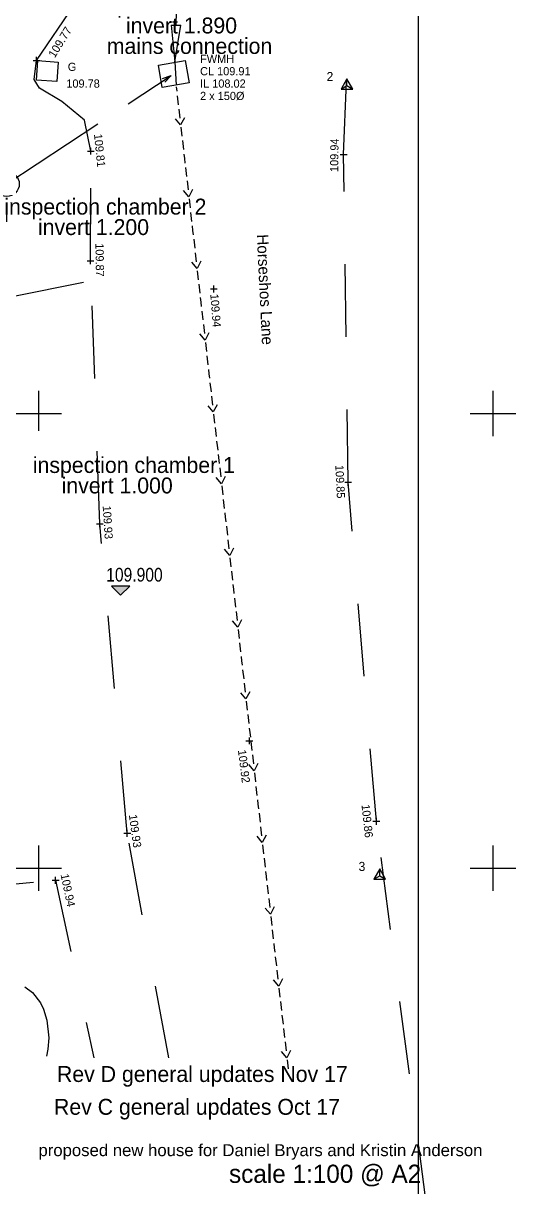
# Model space of a CAD drawing. Header units: millimetres. Extents: x -41320 to 158831, y -39180 to 41963.
# Drawn here: x 21032 to 31872, y -15689 to 9904 of the extents above; entities that cross this region are included whole.
import ezdxf

# ---------------------------------------------------------------- set-up
doc = ezdxf.new("R2010")
doc.units = ezdxf.units.MM
doc.linetypes.add('DASHDOT', pattern=[16, 12, -4])
doc.linetypes.add('DASHED', pattern=[16, 8, -8])
for name, color, linetype, true_color in [('NEW_GF_1', 7, 'Continuous', 0xffffff), ('SV___GRID', 7, 'Continuous', 0xffffff), ('SV_CONTROL', 7, 'Continuous', 0xffffff), ('SV_DRAINAGE_TEXT', 7, 'Continuous', 0xffffff), ('SV_MISC_TEXT', 7, 'Continuous', 0xffffff), ('SV_ROAD_CHANNELS', 7, 'Continuous', 0xffffff), ('SV_ROAD_LEVELS', 7, 'Continuous', 0xffffff), ('SV_STREET_FURNITURE', 7, 'Continuous', 0xffffff), ('SV_VEGETATION', 7, 'Continuous', 0xffffff), ('TITLE_BLOCK', 7, 'Continuous', 0xffffff)]:
    doc.layers.add(name, color=color, linetype=linetype, true_color=true_color)
doc.styles.add('ARIAL', font='ARIAL.TTF', dxfattribs={"height": 0.2})
doc.styles.add('ARIALN', font='ARIALN.TTF', dxfattribs={"height": 0.2})

# ---------------------------------------------------------------- blocks, each defined once
blk = doc.blocks.new('PT_PLUS00017')
at = {"layer": 'SV_ROAD_LEVELS', "color": 1, "linetype": 'Continuous', "ltscale": 200}
for p, q in [((0, 75), (150, 75)), ((75, 0), (75, 150))]:
    blk.add_line(p, q, dxfattribs=at)
at = {"layer": 'SV_ROAD_LEVELS'}
blk.add_attdef('PAT_NAME', (0, 0), '', height=1, dxfattribs=at)
blk = doc.blocks.new('PT_PLUS00020')
at = {"layer": 'SV_ROAD_LEVELS', "color": 1, "linetype": 'Continuous', "ltscale": 200}
for p, q in [((0, 75), (150, 75)), ((75, 0), (75, 150))]:
    blk.add_line(p, q, dxfattribs=at)
at = {"layer": 'SV_ROAD_LEVELS'}
blk.add_attdef('PAT_NAME', (0, 0), '', height=1, dxfattribs=at)
blk = doc.blocks.new('PT_PLUS00029')
at = {"layer": 'SV_ROAD_LEVELS', "color": 1, "linetype": 'Continuous', "ltscale": 200}
for p, q in [((0, 75), (150, 75)), ((75, 0), (75, 150))]:
    blk.add_line(p, q, dxfattribs=at)
at = {"layer": 'SV_ROAD_LEVELS'}
blk.add_attdef('PAT_NAME', (0, 0), '', height=1, dxfattribs=at)
blk = doc.blocks.new('PT_PLUS00034')
at = {"layer": 'SV_ROAD_LEVELS', "color": 1, "linetype": 'Continuous', "ltscale": 200}
for p, q in [((0, 75), (150, 75)), ((75, 0), (75, 150))]:
    blk.add_line(p, q, dxfattribs=at)
at = {"layer": 'SV_ROAD_LEVELS'}
blk.add_attdef('PAT_NAME', (0, 0), '', height=1, dxfattribs=at)
blk = doc.blocks.new('PT_PLUS00036')
at = {"layer": 'SV_ROAD_LEVELS', "color": 1, "linetype": 'Continuous', "ltscale": 200}
for p, q in [((0, 75), (150, 75)), ((75, 0), (75, 150))]:
    blk.add_line(p, q, dxfattribs=at)
at = {"layer": 'SV_ROAD_LEVELS'}
blk.add_attdef('PAT_NAME', (0, 0), '', height=1, dxfattribs=at)
blk = doc.blocks.new('PT_PLUS00037')
at = {"layer": 'SV_ROAD_LEVELS', "color": 1, "linetype": 'Continuous', "ltscale": 200}
for p, q in [((0, 75), (150, 75)), ((75, 0), (75, 150))]:
    blk.add_line(p, q, dxfattribs=at)
at = {"layer": 'SV_ROAD_LEVELS'}
blk.add_attdef('PAT_NAME', (0, 0), '', height=1, dxfattribs=at)
blk = doc.blocks.new('PT_PLUS00039')
at = {"layer": 'SV_ROAD_LEVELS', "color": 1, "linetype": 'Continuous', "ltscale": 200}
for p, q in [((0, 75), (150, 75)), ((75, 0), (75, 150))]:
    blk.add_line(p, q, dxfattribs=at)
at = {"layer": 'SV_ROAD_LEVELS'}
blk.add_attdef('PAT_NAME', (0, 0), '', height=1, dxfattribs=at)
blk = doc.blocks.new('PT_PLUS00041')
at = {"layer": 'SV_ROAD_LEVELS', "color": 1, "linetype": 'Continuous', "ltscale": 200}
for p, q in [((0, 75), (150, 75)), ((75, 0), (75, 150))]:
    blk.add_line(p, q, dxfattribs=at)
at = {"layer": 'SV_ROAD_LEVELS'}
blk.add_attdef('PAT_NAME', (0, 0), '', height=1, dxfattribs=at)
blk = doc.blocks.new('PT_PLUS00046')
at = {"layer": 'SV_ROAD_LEVELS', "color": 1, "linetype": 'Continuous', "ltscale": 200}
for p, q in [((0, 75), (150, 75)), ((75, 0), (75, 150))]:
    blk.add_line(p, q, dxfattribs=at)
at = {"layer": 'SV_ROAD_LEVELS'}
blk.add_attdef('PAT_NAME', (0, 0), '', height=1, dxfattribs=at)
blk = doc.blocks.new('PT_PLUS00047')
at = {"layer": 'SV_ROAD_LEVELS', "color": 1, "linetype": 'Continuous', "ltscale": 200}
for p, q in [((0, 75), (150, 75)), ((75, 0), (75, 150))]:
    blk.add_line(p, q, dxfattribs=at)
at = {"layer": 'SV_ROAD_LEVELS'}
blk.add_attdef('PAT_NAME', (0, 0), '', height=1, dxfattribs=at)
blk = doc.blocks.new('PT_PLUS00063')
at = {"layer": 'SV_ROAD_LEVELS', "color": 1, "linetype": 'Continuous', "ltscale": 200}
for p, q in [((0, 75), (150, 75)), ((75, 0), (75, 150))]:
    blk.add_line(p, q, dxfattribs=at)
at = {"layer": 'SV_ROAD_LEVELS'}
blk.add_attdef('PAT_NAME', (0, 0), '', height=1, dxfattribs=at)
blk = doc.blocks.new('ARROWFOUL')
at = {"layer": 'SV_MISC_TEXT', "color": 1, "linetype": 'Continuous', "ltscale": 200}
for p, q in [((146, 2265), (151, 2435)), ((146, 2265), (105, 803)), ((0, 806), (83, 0)), ((0, 806), (216, 800)), ((83, 0), (216, 800))]:
    blk.add_line(p, q, dxfattribs=at)
at = {"layer": 'SV_MISC_TEXT'}
blk.add_attdef('PAT_NAME', (0, 0), '', height=1, dxfattribs=at)
blk = doc.blocks.new('PT_STATION00175')
at = {"layer": 'SV_CONTROL', "color": 9, "linetype": 'Continuous', "ltscale": 200}
for p, q in [((130, 225), (0, 0)), ((0, 0), (130, 75)), ((0, 0), (260, 0)), ((260, 0), (130, 225)), ((130, 75), (130, 225)), ((130, 75), (260, 0))]:
    blk.add_line(p, q, dxfattribs=at)
at = {"layer": 'SV_CONTROL'}
blk.add_attdef('PAT_NAME', (0, 0), '', height=1, dxfattribs=at)
blk = doc.blocks.new('PT_STATION00176')
at = {"layer": 'SV_CONTROL', "color": 9, "linetype": 'Continuous', "ltscale": 200}
for p, q in [((130, 225), (0, 0)), ((0, 0), (130, 75)), ((260, 0), (130, 225)), ((130, 75), (130, 225)), ((130, 75), (260, 0)), ((0, 0), (260, 0))]:
    blk.add_line(p, q, dxfattribs=at)
at = {"layer": 'SV_CONTROL'}
blk.add_attdef('PAT_NAME', (0, 0), '', height=1, dxfattribs=at)
blk = doc.blocks.new('6602B58C')
at = {"layer": 'NEW_GF_1', "color": 1, "linetype": 'DASHDOT', "ltscale": 200}
blk.add_line((23267, 23319), (23298, 22802), dxfattribs=at)
at = {"layer": 'NEW_GF_1', "color": 2, "linetype": 'DASHDOT', "ltscale": 200}
for p, q in [((19569, 20631), (23188, 23017)), ((11569, 20631), (19569, 20631)), ((19569, 14447), (19569, 20631))]:
    blk.add_line(p, q, dxfattribs=at)
at = {"layer": 'NEW_GF_1', "color": 2, "linetype": 'Continuous', "ltscale": 200}
blk.add_circle((19569, 20631), 275, dxfattribs=at)
blk.add_arc((19569, 20631), 275, 0, 0, dxfattribs=at)
at = {"layer": 'NEW_GF_1', "color": 15, "linetype": 'Continuous', "ltscale": 200}
for s, p in [('inspection chamber 3', (21400, 24390)), ('invert 1.890', (22192, 23940)), ('mains connection', (21770, 23490)), ('inspection chamber 2', (19515, 19956)), ('see lower floor plan for drainage continuation', (443, 19778)), ('invert 1.200', (20255, 19506)), ('entrance', (16019, 17055)), ('kitchen', (7959, 16225)), ('kidsroom', (13819, 16117)), ('closet', (17253, 15286)), ('deck', (2214, 15140)), ('inspection chamber 1', (20142, 14272)), ('invert 1.000', (20776, 13822)), ('dining room', (8060, 13286)), ('w.c.', (17419, 13157)), ('living room', (13593, 8585)), ('study', (9826, 8163)), ('deck', (5242, 7962)), ('Rev D general updates Nov 17', (20674, 875)), ('Rev C general updates Oct 17', (20608, 153))]:
    blk.add_text(s, height=350, dxfattribs=at).set_placement(p)
blk = doc.blocks.new('F25A318B')
at = {"layer": 'NEW_GF_1', "color": 1, "linetype": 'Continuous', "ltscale": 200}
blk.add_line((59460, 0), (59460, 42045), dxfattribs=at)
at = {"layer": 'NEW_GF_1'}
blk.add_attdef('Sfb', (0, 0), '', height=1, dxfattribs=at)
blk = doc.blocks.new('572B1BD4')
at = {"layer": 'NEW_GF_1', "linetype": 'Continuous', "ltscale": 200}
blk.add_hatch(color=15, dxfattribs=at).paths.add_polyline_path([(770, 200), (1170, 200), (970, 0)])
at = {"layer": 'NEW_GF_1', "color": 2, "linetype": 'Continuous', "ltscale": 200}
for p, q in [((770, 200), (970, 0)), ((1170, 200), (770, 200)), ((970, 0), (1170, 200))]:
    blk.add_line(p, q, dxfattribs=at)
at = {"layer": 'NEW_GF_1', "color": 15, "linetype": 'Continuous', "ltscale": 200, "style": 'ARIALN'}
blk.add_text('109.900', height=300, rotation=359.9494, dxfattribs=at).set_placement((653, 300))
at = {"layer": 'NEW_GF_1'}
blk.add_attdef('Sfb', (0, 0), '', height=1, dxfattribs=at)
blk = doc.blocks.new('136485D9')
at = {"layer": 'NEW_GF_1', "color": 2, "linetype": 'Continuous', "ltscale": 200}
for p, q in [((0, 83), (195, 152)), ((195, 152), (55, 0))]:
    blk.add_line(p, q, dxfattribs=at)
blk = doc.blocks.new('088948EA')
at = {"layer": 'TITLE_BLOCK', "color": 8, "linetype": 'Continuous', "ltscale": 200, "style": 'ARIAL'}
blk.add_text('proposed new house for Daniel Bryars and Kristin Anderson', height=263.34, dxfattribs=at).set_placement((51096, 6005))
at = {"layer": 'TITLE_BLOCK', "color": 15, "linetype": 'Continuous', "ltscale": 200}
blk.add_text('scale 1:100 @ A2', height=400, dxfattribs=at).set_placement((55291, 5418))
at = {"layer": 'TITLE_BLOCK'}
blk.add_attdef('Sfb', (0, 0), '', height=1, dxfattribs=at)

msp = doc.modelspace()

# ---------------------------------------------------------------- linework, layer by layer
at = {"layer": 'SV___GRID', "color": 1, "linetype": 'Continuous', "ltscale": 200}
for p, q in [((21372, 937), (21372, 1820)), ((31372, 820), (31372, 1820)), ((20872, 1320), (21872, 1320)), ((30872, 1320), (31872, 1320)), ((21372, -9180), (21372, -8180)), ((31372, -9180), (31372, -8180)), ((20872, -8680), (21872, -8680)), ((30872, -8680), (31872, -8680))]:
    msp.add_line(p, q, dxfattribs=at)
at = {"layer": 'SV_DRAINAGE_TEXT', "color": 1, "linetype": 'Continuous', "ltscale": 200}
for p, q in [((24400, 8506), (24412, 8408)), ((24423, 8309), (24445, 8112)), ((24457, 8013), (24479, 7816)), ((24496, 7667), (24380, 7804)), ((24578, 7827), (24496, 7667)), ((24502, 7618), (24524, 7421)), ((24535, 7322), (24558, 7125)), ((24569, 7026), (24580, 6928)), ((24580, 6928), (24591, 6829)), ((24603, 6731), (24625, 6534)), ((24636, 6435), (24659, 6238)), ((24676, 6088), (24560, 6226)), ((24758, 6249), (24676, 6088)), ((24681, 6039), (24704, 5842)), ((24715, 5744), (24738, 5547)), ((24749, 5448), (24760, 5349)), ((24760, 5349), (24771, 5251)), ((24783, 5152), (24805, 4955)), ((24856, 4510), (24739, 4648)), ((24816, 4857), (24839, 4660)), ((24938, 4670), (24856, 4510)), ((24861, 4461), (24884, 4264)), ((24895, 4165), (24917, 3968)), ((24929, 3870), (24940, 3771)), ((24940, 3771), (24951, 3673)), ((24962, 3574), (24985, 3377)), ((24996, 3278), (25018, 3081)), ((25118, 3092), (25035, 2932)), ((25035, 2932), (24919, 3069)), ((25041, 2883), (25064, 2685)), ((25075, 2587), (25097, 2390)), ((25108, 2291), (25120, 2193)), ((25120, 2193), (25131, 2094)), ((25142, 1996), (25165, 1799)), ((25176, 1700), (25198, 1503)), ((25215, 1353), (25099, 1491)), ((25298, 1514), (25215, 1353)), ((25221, 1304), (25243, 1107)), ((25255, 1009), (25277, 811)), ((25288, 713), (25299, 614)), ((25299, 614), (25311, 516)), ((25322, 417), (25344, 220)), ((25356, 122), (25378, -75)), ((25395, -225), (25279, -87)), ((25477, -65), (25395, -225)), ((25401, -274), (25423, -471)), ((25434, -570), (25457, -767)), ((25468, -865), (25479, -964)), ((25479, -964), (25490, -1063)), ((25502, -1161), (25524, -1358)), ((25535, -1457), (25558, -1654)), ((25575, -1804), (25458, -1666)), ((25657, -1643), (25575, -1804)), ((25580, -1852), (25603, -2050)), ((25614, -2148), (25637, -2345)), ((25648, -2444), (25659, -2542)), ((25659, -2542), (25670, -2641)), ((25681, -2739), (25704, -2937)), ((25715, -3035), (25738, -3232)), ((25755, -3382), (25638, -3244)), ((25837, -3222), (25755, -3382)), ((25760, -3431), (25783, -3628)), ((25794, -3726), (25816, -3924)), ((25828, -4022), (25839, -4121)), ((25839, -4121), (25850, -4219)), ((25861, -4318), (25884, -4515)), ((25934, -4960), (25818, -4823)), ((25895, -4613), (25917, -4811)), ((26017, -4800), (25934, -4960)), ((25940, -5009), (25962, -5206)), ((25974, -5305), (25996, -5502)), ((26007, -5600), (26019, -5699)), ((26019, -5699), (26030, -5798)), ((26041, -5896), (26063, -6093)), ((26075, -6192), (26097, -6389)), ((26197, -6378), (26114, -6539)), ((26114, -6539), (25998, -6401)), ((26120, -6588), (26142, -6785)), ((26153, -6883), (26176, -7080)), ((26187, -7179), (26198, -7277)), ((26198, -7277), (26210, -7376)), ((26221, -7474), (26243, -7672)), ((26254, -7770), (26277, -7967)), ((26294, -8117), (26178, -7979)), ((26376, -7957), (26294, -8117)), ((26300, -8166), (26322, -8363)), ((26333, -8462), (26356, -8659)), ((26367, -8757), (26378, -8856)), ((26378, -8856), (26389, -8954)), ((26401, -9053), (26423, -9250)), ((26434, -9348), (26457, -9546)), ((26474, -9695), (26357, -9558)), ((26556, -9535), (26474, -9695)), ((26479, -9744), (26502, -9941)), ((26513, -10040), (26535, -10237)), ((26547, -10336), (26558, -10434)), ((26558, -10434), (26569, -10533)), ((26580, -10631), (26603, -10828)), ((26614, -10927), (26636, -11124)), ((26654, -11274), (26537, -11136)), ((26736, -11113), (26654, -11274)), ((26659, -11323), (26682, -11520)), ((26693, -11618), (26715, -11815)), ((26726, -11914), (26738, -12012)), ((26738, -12012), (26749, -12111)), ((26760, -12210), (26783, -12407)), ((26794, -12505), (26816, -12702)), ((26833, -12852), (26717, -12714)), ((26916, -12692), (26833, -12852)), ((26839, -12901), (26861, -13098))]:
    msp.add_line(p, q, dxfattribs=at)
at = {"layer": 'SV_ROAD_CHANNELS', "color": 1, "linetype": 'DASHED', "ltscale": 200}
for p, q in [((28084, 7019), (28326, 13366)), ((21323, 9088), (22149, 10305)), ((21271, 8665), (21323, 9088)), ((21392, 8474), (21271, 8665)), ((21884, 8180), (21392, 8474)), ((22377, 7774), (21884, 8180)), ((22521, 7089), (22377, 7774)), ((22512, 4679), (22521, 7089)), ((28183, -194), (28084, 7019)), ((22719, -1107), (22512, 4679)), ((22358, 4202), (20134, 3758)), ((28804, -7650), (28183, -194)), ((23321, -7914), (22719, -1107)), ((29948, -16376), (28804, -7650)), ((24233, -12852), (23321, -7914)), ((19664, -9133), (21744, -8948)), ((21744, -8948), (22582, -12852))]:
    msp.add_line(p, q, dxfattribs=at)
at = {"layer": 'SV_STREET_FURNITURE', "color": 1, "linetype": 'Continuous', "ltscale": 200}
for p, q in [((21321, 8656), (21351, 9083)), ((21351, 9083), (21800, 9051)), ((21800, 9051), (21769, 8624)), ((24005, 8981), (24597, 9083)), ((24090, 8489), (24005, 8981)), ((24597, 9083), (24681, 8591)), ((21769, 8624), (21321, 8656)), ((24681, 8591), (24090, 8489))]:
    msp.add_line(p, q, dxfattribs=at)
at = {"layer": 'SV_VEGETATION', "color": 1, "linetype": 'Continuous', "ltscale": 200}
for p, q in [((21068, -11289), (21234, -11419)), ((21234, -11419), (21410, -11646)), ((21410, -11646), (21476, -11787)), ((21476, -11787), (21554, -12025)), ((21554, -12025), (21598, -12415)), ((21598, -12415), (21575, -12665)), ((21575, -12665), (21542, -12817))]:
    msp.add_line(p, q, dxfattribs=at)

# ---------------------------------------------------------------- block references
at = {"layer": 'NEW_GF_1'}
for name, p in [('F25A318B', (-29730, -21022)), ('6602B58C', (1100, -14260)), ('136485D9', (24093, 8605)), ('572B1BD4', (22205, -2676))]:
    msp.add_blockref(name, p, dxfattribs=at)
at = {"layer": 'SV_CONTROL'}
for name, p in [('PT_STATION00176', (28027, 8457)), ('PT_STATION00175', (28748, -8923))]:
    msp.add_blockref(name, p, dxfattribs=at)
at = {"layer": 'SV_MISC_TEXT'}
msp.add_blockref('ARROWFOUL', (24284, 9059), dxfattribs=at)
at = {"layer": 'SV_ROAD_LEVELS'}
for name, p in [('PT_PLUS00041', (21248, 9013)), ('PT_PLUS00037', (22446, 7014)), ('PT_PLUS00020', (28009, 6944)), ('PT_PLUS00046', (22437, 4604)), ('PT_PLUS00034', (25153, 3984)), ('PT_PLUS00029', (28108, -269)), ('PT_PLUS00047', (22644, -1182)), ('PT_PLUS00039', (25934, -5955)), ('PT_PLUS00017', (28729, -7725)), ('PT_PLUS00036', (23246, -7989)), ('PT_PLUS00063', (21669, -9023))]:
    msp.add_blockref(name, p, dxfattribs=at)
at = {"layer": 'TITLE_BLOCK'}
msp.add_blockref('088948EA', (-29730, -21022), dxfattribs=at)

# ---------------------------------------------------------------- texts
at = {"layer": 'SV_CONTROL', "color": 1, "linetype": 'Continuous', "ltscale": 200}
for s, p in [('2', (27708, 8632)), ('3', (28412, -8744))]:
    msp.add_text(s, height=200, dxfattribs=at).set_placement(p)
at = {"layer": 'SV_DRAINAGE_TEXT', "color": 1, "linetype": 'Continuous', "ltscale": 200}
for s, p in [('FWMH', (24924, 9032)), ('CL 109.91', (24924, 8760)), ('IL 108.02', (24924, 8488)), ('2 x 150Ø', (24924, 8216))]:
    msp.add_text(s, height=180, dxfattribs=at).set_placement(p)
at = {"layer": 'SV_MISC_TEXT', "color": 1, "linetype": 'Continuous', "ltscale": 200}
for s, p in [('G', (22012, 8856)), ('109.78', (21980, 8488))]:
    msp.add_text(s, height=180, dxfattribs=at).set_placement(p)
msp.add_text('Horseshos Lane', height=250, rotation=272.7263, dxfattribs=at).set_placement((26172, 5256))
at = {"layer": 'SV_ROAD_LEVELS', "color": 1, "linetype": 'Continuous', "ltscale": 200}
for s, rotation, p in [('109.77', 58.2494, (21724, 9128)), ('109.81', 275.8149, (22588, 7464)), ('109.94', 89.3013, (27964, 6632)), ('109.87', 270.9187, (22620, 5064)), ('109.94', 274.4986, (25148, 3944)), ('109.85', 272.7737, (27900, 184)), ('109.93', 273.5534, (22780, -712)), ('109.92', 277.0919, (25756, -6088)), ('109.86', 276.1165, (28476, -7288)), ('109.93', 277.7586, (23356, -7512)), ('109.94', 281.7196, (21852, -8824))]:
    msp.add_text(s, height=180, rotation=rotation, dxfattribs=at).set_placement(p)

doc.saveas('drawing.dxf')
